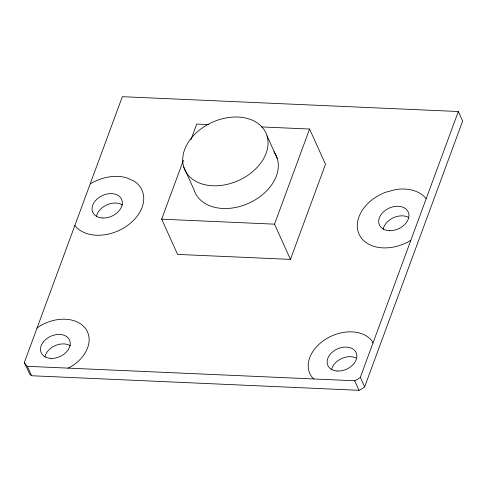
<?xml version="1.0" encoding="UTF-8"?>
<svg xmlns="http://www.w3.org/2000/svg" width="487" height="487" viewBox="0 0 487 487"><rect width="100%" height="100%" fill="white"/><g stroke="black" fill="none" stroke-linecap="round" stroke-linejoin="round"><path stroke-width="0.73" d="M24.35 362.492L122.34 96.688L458.328 111.517L462.65 121.093L364.641 386.867L362.011 388.839L358.986 390.312L31.576 375.745L29.719 374.059L24.35 362.492L25.464 364.635L27.321 366.321L31.576 375.745M261.117 126.9L309.586 129.037L325.493 164.271L290.429 259.388L177.578 254.409L161.672 219.18L183.398 160.26M190.983 139.678L196.742 124.057L208.862 124.593M290.429 259.388L274.522 224.16L309.586 129.037M27.321 366.321L354.682 380.767L357.702 379.294L360.331 377.322L458.328 111.517M37.006 328.159L39.642 326.187A35.259 25.275 -24.3 0 1 85.255 328.195A35.259 25.275 -24.3 0 1 71.078 366.644L68.058 368.117M161.672 219.18L274.522 224.16M355.991 357.994C349.392 354.913 341.466 357.507 336.194 362.072A15.535 11.14 -24.3 0 0 331.562 369.864M70.542 345.776L67.559 344.431L64.028 343.859L60.199 344.102A15.535 11.14 -24.3 0 0 44.883 357.093M313.945 378.971L312.088 377.285A35.259 25.275 -24.3 0 1 326.266 338.83A35.259 25.275 -24.3 0 1 371.879 340.845L372.993 342.988M267.016 135.788A44.561 31.947 -24.3 0 1 212.716 185.772A44.561 31.947 -24.3 0 1 196.413 132.671A44.561 31.947 -24.3 0 1 267.016 135.788L277.267 158.488M360.331 377.322L364.641 386.867M354.682 380.767L358.986 390.312M183.745 167.035L193.996 189.735A44.561 31.947 -24.3 0 0 249.922 202.695A44.561 31.947 -24.3 0 0 273.871 151.694M74.852 225.524A38.144 27.345 -24.3 0 0 128.276 224.939A38.144 27.345 -24.3 0 0 134.028 181.109L126.699 177.804A38.144 27.345 -24.3 0 0 90.186 183.928M410.821 240.347A38.144 27.345 -24.3 0 1 359.534 235.142A38.144 27.345 -24.3 0 1 385.765 192.219L395.261 189.656A38.144 27.345 -24.3 0 1 426.155 198.751M383.147 229.316A15.815 11.335 -24.3 0 1 393.277 217.792A15.815 11.335 -24.3 0 1 408.721 217.464M96.456 216.514A15.815 11.335 -24.3 0 1 106.957 204.826A15.815 11.335 -24.3 0 1 122.578 204.99M50.94 358.395A15.535 11.14 -24.3 0 0 69.872 340.967A15.535 11.14 -24.3 0 0 45.261 339.883A15.535 11.14 -24.3 0 0 50.94 358.395M337.564 371.045A15.535 11.14 -24.3 0 0 356.496 353.617A15.535 11.14 -24.3 0 0 331.884 352.533A15.535 11.14 -24.3 0 0 337.564 371.045M102.696 218.006A15.815 11.335 -24.3 0 0 121.969 200.267A15.815 11.335 -24.3 0 0 96.913 199.165A15.815 11.335 -24.3 0 0 102.696 218.006M389.32 230.655A15.815 11.335 -24.3 0 0 408.593 212.916A15.815 11.335 -24.3 0 0 383.537 211.808A15.815 11.335 -24.3 0 0 389.32 230.655"/></g></svg>
